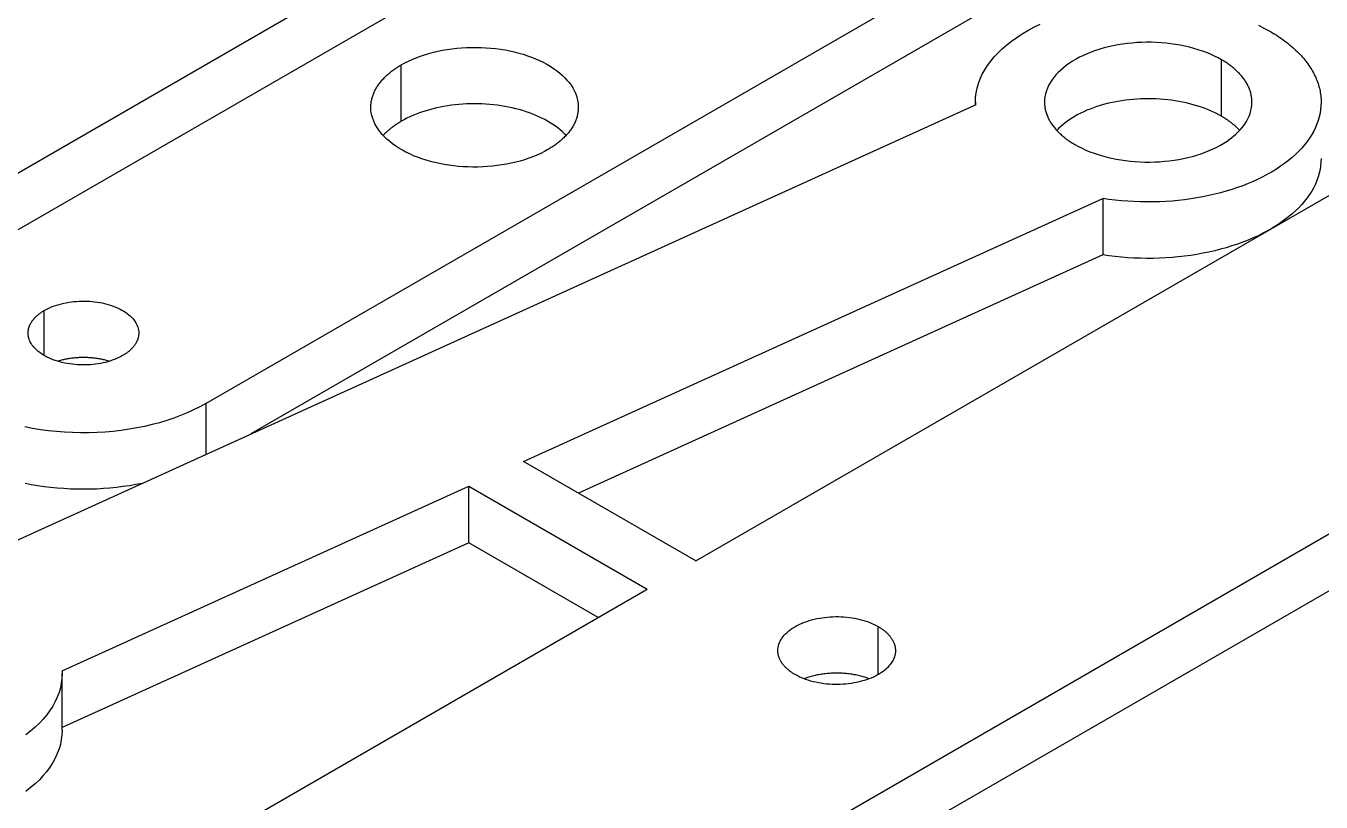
# Model space of a CAD drawing. Header units: millimetres. Extents: x 50 to 268, y 35 to 119.
# Drawn here: x 256.76 to 262.66, y 112.09 to 115.63 of the extents above; entities that cross this region are included whole.
import ezdxf

# ---------------------------------------------------------------- set-up
doc = ezdxf.new("R2010")
doc.units = ezdxf.units.MM
doc.header["$LTSCALE"] = 0.05
doc.layers.add('iso_model', color=7, linetype='Continuous', lineweight=25)

msp = doc.modelspace()

# ---------------------------------------------------------------- linework, layer by layer
at = {"layer": 'iso_model', "lineweight": 25}
for p, q in [((256.4681, 114.5488), (260.477, 116.8633)), ((259.6801, 116.6604), (255.6712, 114.3459)), ((257.5817, 113.9059), (262.254, 116.6034)), ((262.254, 116.3462), (257.788, 113.7678)), ((262.2094, 115.2147), (262.2094, 115.4719)), ((258.4725, 115.1917), (258.4725, 115.4489)), ((259.8151, 113.1895), (263.5457, 115.3433)), ((256.4296, 113.1511), (261.0882, 115.2662)), ((261.0879, 115.279), (261.0879, 115.266)), ((259.0302, 113.6427), (261.6681, 114.8404)), ((261.6681, 114.8404), (261.6681, 114.5832)), ((260.0935, 111.55), (265.5501, 114.7004)), ((261.6681, 114.5832), (259.2795, 113.4987)), ((264.882, 114.5718), (259.4254, 111.4215)), ((256.8467, 114.1244), (256.8467, 114.3302)), ((257.5817, 113.9059), (257.5817, 113.6741)), ((259.8151, 113.1895), (259.0302, 113.6427)), ((256.9274, 112.688), (258.7808, 113.5295)), ((258.7808, 113.5295), (259.5924, 113.0609)), ((258.7808, 113.2723), (258.7808, 113.5295)), ((258.7808, 113.2723), (256.9277, 112.4309)), ((259.3697, 112.9323), (258.7808, 113.2723)), ((256.9755, 111.55), (259.5924, 113.0609)), ((260.6452, 112.6717), (260.6452, 112.8903)), ((256.9277, 112.418), (256.9277, 112.6752))]:
    msp.add_line(p, q, dxfattribs=at)
for points in [[(261.0879, 115.279, 0), (261.0887, 115.3004, 0), (261.0913, 115.3218, 0), (261.0957, 115.3431, 0), (261.1018, 115.3642, 0), (261.1096, 115.3851, 0), (261.1191, 115.4058, 0), (261.1303, 115.4263, 0), (261.1432, 115.4464, 0), (261.1576, 115.4661, 0), (261.1737, 115.4854, 0), (261.1913, 115.5042, 0), (261.2104, 115.5226, 0), (261.231, 115.5404, 0), (261.2531, 115.5576, 0), (261.2765, 115.5742, 0), (261.3013, 115.5902, 0), (261.3273, 115.6055, 0), (261.3545, 115.62, 0), (261.3829, 115.6338, 0)], [(262.3772, 115.6293, 0), (262.4052, 115.6152, 0), (262.4321, 115.6005, 0)], [(262.4321, 115.6005, 0), (262.4407, 115.5954, 0), (262.4493, 115.5902, 0), (262.4577, 115.585, 0), (262.4659, 115.5796, 0), (262.474, 115.5742, 0), (262.482, 115.5688, 0), (262.4898, 115.5632, 0), (262.4975, 115.5576, 0), (262.505, 115.552, 0), (262.5123, 115.5462, 0), (262.5195, 115.5404, 0), (262.5265, 115.5345, 0), (262.5334, 115.5286, 0), (262.5401, 115.5226, 0), (262.5467, 115.5165, 0), (262.553, 115.5104, 0), (262.5593, 115.5042, 0), (262.5653, 115.498, 0), (262.5712, 115.4917, 0), (262.5769, 115.4854, 0), (262.5824, 115.479, 0), (262.5878, 115.4726, 0), (262.5929, 115.4661, 0), (262.5979, 115.4595, 0), (262.6028, 115.453, 0), (262.6074, 115.4464, 0), (262.6119, 115.4397, 0), (262.6162, 115.433, 0), (262.6202, 115.4263, 0), (262.6242, 115.4195, 0), (262.6279, 115.4127, 0), (262.6314, 115.4058, 0), (262.6348, 115.399, 0), (262.638, 115.3921, 0), (262.6409, 115.3851, 0), (262.6437, 115.3782, 0), (262.6463, 115.3712, 0), (262.6488, 115.3642, 0), (262.651, 115.3572, 0), (262.653, 115.3501, 0), (262.6548, 115.3431, 0), (262.6565, 115.336, 0), (262.6579, 115.3289, 0), (262.6592, 115.3218, 0), (262.6603, 115.3147, 0), (262.6611, 115.3075, 0), (262.6618, 115.3004, 0), (262.6623, 115.2933, 0), (262.6626, 115.2861, 0), (262.6627, 115.279, 0)], [(258.4725, 115.4489, 0), (258.4886, 115.4577, 0), (258.5055, 115.4662, 0), (258.5229, 115.4741, 0), (258.541, 115.4816, 0), (258.5598, 115.4886, 0), (258.579, 115.495, 0), (258.5988, 115.5009, 0), (258.619, 115.5063, 0), (258.6396, 115.5112, 0), (258.6606, 115.5154, 0), (258.6819, 115.5191, 0), (258.7035, 115.5222, 0), (258.7254, 115.5247, 0), (258.7474, 115.5266, 0), (258.7695, 115.5279, 0), (258.7918, 115.5286, 0), (258.814, 115.5287, 0), (258.8363, 115.5282, 0), (258.8585, 115.5271, 0), (258.8805, 115.5254, 0), (258.9024, 115.5231, 0), (258.9241, 115.5202, 0), (258.9455, 115.5167, 0), (258.9666, 115.5126, 0), (258.9874, 115.508, 0), (259.0078, 115.5028, 0), (259.0277, 115.4971, 0), (259.0471, 115.4908, 0), (259.066, 115.484, 0), (259.0843, 115.4767, 0), (259.102, 115.4689, 0), (259.119, 115.4606, 0), (259.1354, 115.4519, 0), (259.151, 115.4427, 0), (259.1659, 115.4331, 0), (259.1799, 115.4232, 0), (259.1931, 115.4128, 0), (259.2055, 115.4021, 0), (259.217, 115.3911, 0), (259.2276, 115.3798, 0), (259.2372, 115.3682, 0), (259.2459, 115.3564, 0), (259.2536, 115.3443, 0), (259.2603, 115.3321, 0), (259.266, 115.3197, 0), (259.2707, 115.3071, 0), (259.2743, 115.2944, 0), (259.277, 115.2817, 0), (259.2785, 115.2688, 0), (259.2791, 115.256, 0)], [(262.2094, 115.4719, 0), (262.1932, 115.4807, 0), (262.1764, 115.4892, 0), (262.1589, 115.4971, 0), (262.1408, 115.5046, 0), (262.1221, 115.5116, 0), (262.1029, 115.518, 0), (262.0831, 115.524, 0), (262.0629, 115.5293, 0), (262.0423, 115.5342, 0), (262.0213, 115.5384, 0), (261.9999, 115.5421, 0), (261.9783, 115.5452, 0), (261.9565, 115.5477, 0), (261.9345, 115.5496, 0), (261.9123, 115.5509, 0), (261.8901, 115.5516, 0), (261.8679, 115.5517, 0), (261.8456, 115.5512, 0), (261.8234, 115.5501, 0), (261.8014, 115.5484, 0), (261.7795, 115.5461, 0), (261.7578, 115.5432, 0), (261.7364, 115.5397, 0), (261.7152, 115.5356, 0), (261.6945, 115.531, 0), (261.6741, 115.5258, 0), (261.6542, 115.5201, 0), (261.6348, 115.5138, 0), (261.6159, 115.507, 0), (261.5976, 115.4997, 0), (261.5799, 115.4919, 0), (261.5628, 115.4836, 0), (261.5465, 115.4749, 0), (261.5309, 115.4657, 0), (261.516, 115.4561, 0), (261.502, 115.4462, 0), (261.4887, 115.4358, 0), (261.4764, 115.4252, 0), (261.4649, 115.4141, 0), (261.4543, 115.4028, 0), (261.4447, 115.3912, 0), (261.436, 115.3794, 0), (261.4283, 115.3674, 0), (261.4216, 115.3551, 0), (261.4159, 115.3427, 0), (261.4112, 115.3301, 0), (261.4075, 115.3174, 0), (261.4049, 115.3047, 0), (261.4033, 115.2918, 0), (261.4028, 115.279, 0)], [(262.3477, 115.279, 0), (262.3477, 115.2833, 0), (262.3475, 115.2876, 0), (262.3472, 115.2918, 0), (262.3468, 115.2961, 0), (262.3463, 115.3004, 0), (262.3456, 115.3047, 0), (262.3449, 115.3089, 0), (262.344, 115.3132, 0), (262.343, 115.3174, 0), (262.3419, 115.3217, 0), (262.3407, 115.3259, 0), (262.3394, 115.3301, 0), (262.3379, 115.3343, 0), (262.3364, 115.3385, 0), (262.3347, 115.3427, 0), (262.3329, 115.3468, 0), (262.331, 115.351, 0), (262.329, 115.3551, 0), (262.3268, 115.3592, 0), (262.3246, 115.3633, 0), (262.3223, 115.3674, 0), (262.3198, 115.3714, 0), (262.3172, 115.3754, 0), (262.3146, 115.3794, 0), (262.3118, 115.3834, 0), (262.3089, 115.3873, 0), (262.3059, 115.3912, 0), (262.3028, 115.3951, 0), (262.2996, 115.399, 0), (262.2962, 115.4028, 0), (262.2928, 115.4066, 0), (262.2893, 115.4104, 0), (262.2857, 115.4141, 0), (262.2819, 115.4178, 0), (262.2781, 115.4215, 0), (262.2742, 115.4252, 0), (262.2702, 115.4288, 0), (262.266, 115.4323, 0), (262.2618, 115.4358, 0), (262.2575, 115.4393, 0), (262.2531, 115.4428, 0), (262.2486, 115.4462, 0), (262.244, 115.4495, 0), (262.2393, 115.4529, 0), (262.2345, 115.4561, 0), (262.2297, 115.4594, 0), (262.2247, 115.4626, 0), (262.2197, 115.4657, 0), (262.2146, 115.4688, 0), (262.2094, 115.4719, 0)], [(258.3342, 115.256, 0), (258.3342, 115.2603, 0), (258.3344, 115.2646, 0), (258.3347, 115.2688, 0), (258.3351, 115.2731, 0), (258.3356, 115.2774, 0), (258.3363, 115.2817, 0), (258.337, 115.2859, 0), (258.3379, 115.2902, 0), (258.3389, 115.2944, 0), (258.34, 115.2987, 0), (258.3412, 115.3029, 0), (258.3425, 115.3071, 0), (258.344, 115.3113, 0), (258.3455, 115.3155, 0), (258.3472, 115.3197, 0), (258.349, 115.3238, 0), (258.3509, 115.328, 0), (258.3529, 115.3321, 0), (258.355, 115.3362, 0), (258.3573, 115.3403, 0), (258.3596, 115.3443, 0), (258.3621, 115.3484, 0), (258.3647, 115.3524, 0), (258.3673, 115.3564, 0), (258.3701, 115.3604, 0), (258.373, 115.3643, 0), (258.376, 115.3682, 0), (258.3791, 115.3721, 0), (258.3823, 115.376, 0), (258.3856, 115.3798, 0), (258.3891, 115.3836, 0), (258.3926, 115.3874, 0), (258.3962, 115.3911, 0), (258.3999, 115.3948, 0), (258.4038, 115.3985, 0), (258.4077, 115.4021, 0), (258.4117, 115.4057, 0), (258.4159, 115.4093, 0), (258.4201, 115.4128, 0), (258.4244, 115.4163, 0), (258.4288, 115.4198, 0), (258.4333, 115.4232, 0), (258.4379, 115.4265, 0), (258.4426, 115.4299, 0), (258.4474, 115.4331, 0), (258.4522, 115.4364, 0), (258.4572, 115.4396, 0), (258.4622, 115.4427, 0), (258.4673, 115.4458, 0), (258.4725, 115.4489, 0)], [(262.2094, 115.2147, 0), (262.1967, 115.2218, 0), (262.1835, 115.2285, 0), (262.17, 115.235, 0), (262.156, 115.2412, 0), (262.1416, 115.2471, 0), (262.1269, 115.2527, 0), (262.1118, 115.258, 0), (262.0964, 115.2629, 0), (262.0806, 115.2675, 0), (262.0646, 115.2717, 0), (262.0483, 115.2756, 0), (262.0318, 115.2792, 0), (262.0151, 115.2824, 0), (261.9982, 115.2852, 0), (261.9811, 115.2877, 0), (261.9638, 115.2898, 0), (261.9464, 115.2915, 0), (261.929, 115.2928, 0), (261.9114, 115.2938, 0), (261.8938, 115.2944, 0), (261.8762, 115.2946, 0), (261.8586, 115.2944, 0), (261.841, 115.2939, 0), (261.8234, 115.2929, 0), (261.806, 115.2916, 0), (261.7886, 115.29, 0), (261.7713, 115.2879, 0), (261.7542, 115.2855, 0), (261.7372, 115.2827, 0), (261.7205, 115.2795, 0), (261.704, 115.276, 0), (261.6876, 115.2722, 0), (261.6716, 115.2679, 0), (261.6558, 115.2634, 0), (261.6404, 115.2585, 0), (261.6253, 115.2533, 0), (261.6105, 115.2477, 0), (261.5961, 115.2419, 0), (261.5821, 115.2357, 0), (261.5684, 115.2292, 0), (261.5553, 115.2225, 0), (261.5425, 115.2155, 0), (261.5302, 115.2082, 0), (261.5184, 115.2006, 0), (261.5071, 115.1928, 0), (261.4964, 115.1847, 0), (261.4861, 115.1765, 0), (261.4764, 115.168, 0), (261.4672, 115.1593, 0), (261.4586, 115.1504, 0)], [(259.1407, 115.0631, 0), (259.1246, 115.0542, 0), (259.1078, 115.0458, 0), (259.0903, 115.0379, 0), (259.0722, 115.0304, 0), (259.0535, 115.0234, 0), (259.0342, 115.017, 0), (259.0145, 115.011, 0), (258.9942, 115.0057, 0), (258.9736, 115.0008, 0), (258.9526, 114.9966, 0), (258.9313, 114.9929, 0), (258.9097, 114.9898, 0), (258.8878, 114.9873, 0), (258.8658, 114.9854, 0), (258.8437, 114.9841, 0), (258.8214, 114.9834, 0), (258.7992, 114.9833, 0), (258.7769, 114.9838, 0), (258.7548, 114.9849, 0), (258.7327, 114.9866, 0), (258.7108, 114.9889, 0), (258.6891, 114.9918, 0), (258.6677, 114.9953, 0), (258.6466, 114.9993, 0), (258.6258, 115.004, 0), (258.6054, 115.0092, 0), (258.5855, 115.0149, 0), (258.5661, 115.0212, 0), (258.5472, 115.028, 0), (258.5289, 115.0353, 0), (258.5112, 115.0431, 0), (258.4942, 115.0514, 0), (258.4778, 115.0601, 0), (258.4622, 115.0693, 0), (258.4474, 115.0788, 0), (258.4333, 115.0888, 0), (258.4201, 115.0991, 0), (258.4077, 115.1098, 0), (258.3962, 115.1208, 0), (258.3856, 115.1322, 0), (258.376, 115.1437, 0), (258.3673, 115.1556, 0), (258.3596, 115.1676, 0), (258.3529, 115.1799, 0), (258.3472, 115.1923, 0), (258.3425, 115.2049, 0), (258.3389, 115.2176, 0), (258.3363, 115.2303, 0), (258.3347, 115.2431, 0), (258.3342, 115.256, 0)], [(259.2233, 115.1274, 0), (259.2147, 115.1363, 0), (259.2055, 115.145, 0), (259.1958, 115.1535, 0), (259.1855, 115.1617, 0), (259.1747, 115.1698, 0), (259.1634, 115.1776, 0), (259.1516, 115.1852, 0), (259.1394, 115.1925, 0), (259.1266, 115.1995, 0), (259.1134, 115.2062, 0), (259.0998, 115.2127, 0), (259.0858, 115.2189, 0), (259.0714, 115.2247, 0), (259.0566, 115.2303, 0), (259.0415, 115.2355, 0), (259.026, 115.2404, 0), (259.0103, 115.2449, 0), (258.9942, 115.2492, 0), (258.9779, 115.253, 0), (258.9614, 115.2565, 0), (258.9446, 115.2597, 0), (258.9277, 115.2625, 0), (258.9106, 115.2649, 0), (258.8933, 115.267, 0), (258.8759, 115.2686, 0), (258.8584, 115.2699, 0), (258.8409, 115.2709, 0), (258.8233, 115.2714, 0), (258.8057, 115.2716, 0), (258.7881, 115.2714, 0), (258.7705, 115.2708, 0), (258.7529, 115.2698, 0), (258.7354, 115.2685, 0), (258.7181, 115.2668, 0), (258.7008, 115.2647, 0), (258.6837, 115.2622, 0), (258.6668, 115.2594, 0), (258.6501, 115.2562, 0), (258.6335, 115.2526, 0), (258.6173, 115.2487, 0), (258.6013, 115.2445, 0), (258.5855, 115.2399, 0), (258.5701, 115.235, 0), (258.555, 115.2297, 0), (258.5403, 115.2241, 0), (258.5259, 115.2182, 0), (258.5119, 115.212, 0), (258.4984, 115.2055, 0), (258.4852, 115.1988, 0), (258.4725, 115.1917, 0)], [(259.2791, 115.256, 0), (259.279, 115.2517, 0), (259.2788, 115.2474, 0), (259.2785, 115.2431, 0), (259.2781, 115.2389, 0), (259.2776, 115.2346, 0), (259.277, 115.2303, 0), (259.2762, 115.2261, 0), (259.2753, 115.2218, 0), (259.2743, 115.2176, 0), (259.2732, 115.2133, 0), (259.272, 115.2091, 0), (259.2707, 115.2049, 0), (259.2692, 115.2007, 0), (259.2677, 115.1965, 0), (259.266, 115.1923, 0), (259.2642, 115.1882, 0), (259.2623, 115.184, 0), (259.2603, 115.1799, 0), (259.2582, 115.1758, 0), (259.2559, 115.1717, 0), (259.2536, 115.1676, 0), (259.2511, 115.1636, 0), (259.2486, 115.1596, 0), (259.2459, 115.1556, 0), (259.2431, 115.1516, 0), (259.2402, 115.1477, 0), (259.2372, 115.1437, 0), (259.2341, 115.1399, 0), (259.2309, 115.136, 0), (259.2276, 115.1322, 0), (259.2241, 115.1284, 0), (259.2206, 115.1246, 0), (259.217, 115.1208, 0), (259.2133, 115.1171, 0), (259.2094, 115.1135, 0), (259.2055, 115.1098, 0), (259.2015, 115.1062, 0), (259.1974, 115.1027, 0), (259.1931, 115.0991, 0), (259.1888, 115.0957, 0), (259.1844, 115.0922, 0), (259.1799, 115.0888, 0), (259.1753, 115.0854, 0), (259.1706, 115.0821, 0), (259.1659, 115.0788, 0), (259.161, 115.0756, 0), (259.1561, 115.0724, 0), (259.151, 115.0693, 0), (259.1459, 115.0662, 0), (259.1407, 115.0631, 0)], [(261.0882, 115.2662, 0), (261.0882, 115.2664, 0), (261.0881, 115.2667, 0), (261.0881, 115.267, 0), (261.0881, 115.2672, 0), (261.0881, 115.2675, 0), (261.0881, 115.2677, 0), (261.0881, 115.268, 0), (261.0881, 115.2682, 0), (261.0881, 115.2685, 0), (261.0881, 115.2687, 0), (261.088, 115.269, 0), (261.088, 115.2693, 0), (261.088, 115.2695, 0), (261.088, 115.2698, 0), (261.088, 115.27, 0), (261.088, 115.2703, 0), (261.088, 115.2705, 0), (261.088, 115.2708, 0), (261.088, 115.2711, 0), (261.088, 115.2713, 0), (261.088, 115.2716, 0), (261.088, 115.2718, 0), (261.0879, 115.2721, 0), (261.0879, 115.2723, 0), (261.0879, 115.2726, 0), (261.0879, 115.2728, 0), (261.0879, 115.2731, 0), (261.0879, 115.2734, 0), (261.0879, 115.2736, 0), (261.0879, 115.2739, 0), (261.0879, 115.2741, 0), (261.0879, 115.2744, 0), (261.0879, 115.2746, 0), (261.0879, 115.2749, 0), (261.0879, 115.2752, 0), (261.0879, 115.2754, 0), (261.0879, 115.2757, 0), (261.0879, 115.2759, 0), (261.0879, 115.2762, 0), (261.0879, 115.2764, 0), (261.0879, 115.2767, 0), (261.0879, 115.2769, 0), (261.0879, 115.2772, 0), (261.0879, 115.2775, 0), (261.0879, 115.2777, 0), (261.0879, 115.278, 0), (261.0879, 115.2782, 0), (261.0879, 115.2785, 0), (261.0879, 115.2787, 0), (261.0879, 115.279, 0)], [(261.4028, 115.279, 0), (261.4029, 115.2747, 0), (261.4031, 115.2704, 0), (261.4033, 115.2661, 0), (261.4038, 115.2619, 0), (261.4043, 115.2576, 0), (261.4049, 115.2533, 0), (261.4057, 115.2491, 0), (261.4065, 115.2448, 0), (261.4075, 115.2406, 0), (261.4086, 115.2363, 0), (261.4099, 115.2321, 0), (261.4112, 115.2279, 0), (261.4126, 115.2237, 0), (261.4142, 115.2195, 0), (261.4159, 115.2153, 0), (261.4177, 115.2112, 0), (261.4196, 115.207, 0), (261.4216, 115.2029, 0), (261.4237, 115.1988, 0), (261.4259, 115.1947, 0), (261.4283, 115.1906, 0), (261.4308, 115.1866, 0), (261.4333, 115.1826, 0), (261.436, 115.1786, 0), (261.4388, 115.1746, 0), (261.4417, 115.1707, 0), (261.4447, 115.1667, 0), (261.4478, 115.1629, 0), (261.451, 115.159, 0), (261.4543, 115.1552, 0), (261.4577, 115.1514, 0), (261.4613, 115.1476, 0), (261.4649, 115.1439, 0), (261.4686, 115.1401, 0), (261.4724, 115.1365, 0), (261.4764, 115.1328, 0), (261.4804, 115.1292, 0), (261.4845, 115.1257, 0), (261.4887, 115.1222, 0), (261.4931, 115.1187, 0), (261.4975, 115.1152, 0), (261.502, 115.1118, 0), (261.5066, 115.1084, 0), (261.5112, 115.1051, 0), (261.516, 115.1018, 0), (261.5209, 115.0986, 0), (261.5258, 115.0954, 0), (261.5309, 115.0923, 0), (261.536, 115.0892, 0), (261.5412, 115.0861, 0)], [(261.5412, 115.0861, 0), (261.5573, 115.0772, 0), (261.5741, 115.0688, 0), (261.5916, 115.0609, 0), (261.6097, 115.0534, 0), (261.6284, 115.0464, 0), (261.6477, 115.04, 0), (261.6674, 115.034, 0), (261.6876, 115.0287, 0), (261.7083, 115.0238, 0), (261.7293, 115.0196, 0), (261.7506, 115.0159, 0), (261.7722, 115.0128, 0), (261.794, 115.0103, 0), (261.8161, 115.0084, 0), (261.8382, 115.0071, 0), (261.8604, 115.0064, 0), (261.8827, 115.0063, 0), (261.9049, 115.0068, 0), (261.9271, 115.0079, 0), (261.9492, 115.0096, 0), (261.9711, 115.0119, 0), (261.9928, 115.0148, 0), (262.0142, 115.0183, 0), (262.0353, 115.0224, 0), (262.0561, 115.027, 0), (262.0764, 115.0322, 0), (262.0964, 115.0379, 0), (262.1158, 115.0442, 0), (262.1347, 115.051, 0), (262.153, 115.0583, 0), (262.1707, 115.0661, 0), (262.1877, 115.0744, 0), (262.2041, 115.0831, 0), (262.2197, 115.0923, 0), (262.2345, 115.1018, 0), (262.2486, 115.1118, 0), (262.2618, 115.1222, 0), (262.2742, 115.1328, 0), (262.2857, 115.1439, 0), (262.2962, 115.1552, 0), (262.3059, 115.1667, 0), (262.3146, 115.1786, 0), (262.3223, 115.1906, 0), (262.329, 115.2029, 0), (262.3347, 115.2153, 0), (262.3394, 115.2279, 0), (262.343, 115.2406, 0), (262.3456, 115.2533, 0), (262.3472, 115.2661, 0), (262.3477, 115.279, 0)], [(262.6627, 115.279, 0), (262.6622, 115.2623, 0), (262.6606, 115.2456, 0), (262.6579, 115.229, 0), (262.6542, 115.2124, 0), (262.6495, 115.196, 0), (262.6436, 115.1796, 0), (262.6368, 115.1634, 0), (262.6289, 115.1473, 0), (262.62, 115.1314, 0), (262.6102, 115.1157, 0), (262.5993, 115.1002, 0), (262.5874, 115.085, 0), (262.5746, 115.07, 0), (262.5608, 115.0553, 0), (262.5461, 115.041, 0), (262.5305, 115.0269, 0), (262.514, 115.0132, 0), (262.4967, 114.9998, 0), (262.4785, 114.9868, 0), (262.4595, 114.9742, 0), (262.4397, 114.962, 0), (262.4192, 114.9503, 0), (262.3979, 114.939, 0), (262.3759, 114.9281, 0), (262.3533, 114.9177, 0), (262.33, 114.9078, 0), (262.306, 114.8984, 0), (262.2815, 114.8896, 0), (262.2565, 114.8812, 0), (262.2309, 114.8734, 0), (262.2049, 114.8661, 0), (262.1784, 114.8594, 0), (262.1515, 114.8533, 0), (262.1242, 114.8477, 0), (262.0966, 114.8427, 0), (262.0687, 114.8383, 0), (262.0405, 114.8345, 0), (262.0121, 114.8313, 0), (261.9836, 114.8287, 0), (261.9548, 114.8267, 0), (261.926, 114.8253, 0), (261.8971, 114.8246, 0), (261.8682, 114.8244, 0), (261.8393, 114.8249, 0), (261.8104, 114.8259, 0), (261.7816, 114.8276, 0), (261.753, 114.8299, 0), (261.7245, 114.8328, 0), (261.6962, 114.8363, 0), (261.6681, 114.8404, 0)], [(258.4725, 115.1917, 0), (258.4706, 115.1906, 0), (258.4686, 115.1894, 0), (258.4667, 115.1883, 0), (258.4648, 115.1871, 0), (258.4628, 115.1859, 0), (258.4609, 115.1848, 0), (258.459, 115.1836, 0), (258.4572, 115.1824, 0), (258.4553, 115.1812, 0), (258.4534, 115.18, 0), (258.4516, 115.1788, 0), (258.4498, 115.1776, 0), (258.448, 115.1764, 0), (258.4462, 115.1752, 0), (258.4444, 115.1739, 0), (258.4426, 115.1727, 0), (258.4408, 115.1714, 0), (258.4391, 115.1702, 0), (258.4373, 115.1689, 0), (258.4356, 115.1677, 0), (258.4339, 115.1664, 0), (258.4322, 115.1652, 0), (258.4305, 115.1639, 0), (258.4288, 115.1626, 0), (258.4271, 115.1613, 0), (258.4255, 115.16, 0), (258.4238, 115.1587, 0), (258.4222, 115.1574, 0), (258.4206, 115.1561, 0), (258.419, 115.1548, 0), (258.4174, 115.1535, 0), (258.4159, 115.1521, 0), (258.4143, 115.1508, 0), (258.4128, 115.1495, 0), (258.4112, 115.1481, 0), (258.4097, 115.1468, 0), (258.4082, 115.1454, 0), (258.4067, 115.1441, 0), (258.4052, 115.1427, 0), (258.4038, 115.1413, 0), (258.4023, 115.14, 0), (258.4009, 115.1386, 0), (258.3995, 115.1372, 0), (258.3981, 115.1358, 0), (258.3967, 115.1344, 0), (258.3953, 115.133, 0), (258.3939, 115.1316, 0), (258.3926, 115.1302, 0), (258.3913, 115.1288, 0), (258.3899, 115.1274, 0)], [(262.2919, 115.1504, 0), (262.2906, 115.1518, 0), (262.2893, 115.1532, 0), (262.2879, 115.1546, 0), (262.2866, 115.156, 0), (262.2852, 115.1574, 0), (262.2838, 115.1588, 0), (262.2824, 115.1602, 0), (262.281, 115.1616, 0), (262.2796, 115.163, 0), (262.2781, 115.1643, 0), (262.2766, 115.1657, 0), (262.2752, 115.1671, 0), (262.2737, 115.1684, 0), (262.2722, 115.1698, 0), (262.2707, 115.1711, 0), (262.2691, 115.1725, 0), (262.2676, 115.1738, 0), (262.266, 115.1751, 0), (262.2645, 115.1765, 0), (262.2629, 115.1778, 0), (262.2613, 115.1791, 0), (262.2597, 115.1804, 0), (262.258, 115.1817, 0), (262.2564, 115.183, 0), (262.2548, 115.1843, 0), (262.2531, 115.1856, 0), (262.2514, 115.1869, 0), (262.2497, 115.1882, 0), (262.248, 115.1894, 0), (262.2463, 115.1907, 0), (262.2446, 115.192, 0), (262.2428, 115.1932, 0), (262.2411, 115.1945, 0), (262.2393, 115.1957, 0), (262.2375, 115.1969, 0), (262.2357, 115.1982, 0), (262.2339, 115.1994, 0), (262.2321, 115.2006, 0), (262.2303, 115.2018, 0), (262.2284, 115.203, 0), (262.2266, 115.2042, 0), (262.2247, 115.2054, 0), (262.2228, 115.2066, 0), (262.2209, 115.2078, 0), (262.219, 115.2089, 0), (262.2171, 115.2101, 0), (262.2152, 115.2113, 0), (262.2133, 115.2124, 0), (262.2113, 115.2136, 0), (262.2094, 115.2147, 0)], [(262.6627, 115.0218, 0), (262.6622, 115.0051, 0), (262.6606, 114.9884, 0), (262.6579, 114.9718, 0), (262.6542, 114.9553, 0), (262.6495, 114.9388, 0), (262.6436, 114.9224, 0), (262.6368, 114.9062, 0), (262.6289, 114.8901, 0), (262.62, 114.8742, 0), (262.6102, 114.8585, 0), (262.5993, 114.8431, 0), (262.5874, 114.8278, 0), (262.5746, 114.8129, 0), (262.5608, 114.7982, 0), (262.5461, 114.7838, 0), (262.5305, 114.7697, 0), (262.514, 114.756, 0), (262.4967, 114.7426, 0), (262.4785, 114.7296, 0), (262.4595, 114.717, 0), (262.4397, 114.7048, 0), (262.4192, 114.6931, 0), (262.3979, 114.6818, 0), (262.3759, 114.6709, 0), (262.3533, 114.6605, 0), (262.33, 114.6507, 0), (262.306, 114.6413, 0), (262.2815, 114.6324, 0), (262.2565, 114.624, 0), (262.2309, 114.6162, 0), (262.2049, 114.6089, 0), (262.1784, 114.6022, 0), (262.1515, 114.5961, 0), (262.1242, 114.5905, 0), (262.0966, 114.5855, 0), (262.0687, 114.5811, 0), (262.0405, 114.5773, 0), (262.0121, 114.5741, 0), (261.9836, 114.5715, 0), (261.9548, 114.5695, 0), (261.926, 114.5682, 0), (261.8971, 114.5674, 0), (261.8682, 114.5672, 0), (261.8393, 114.5677, 0), (261.8104, 114.5688, 0), (261.7816, 114.5704, 0), (261.753, 114.5727, 0), (261.7245, 114.5756, 0), (261.6962, 114.5791, 0), (261.6681, 114.5832, 0)], [(256.8467, 114.3302, 0), (256.8553, 114.3349, 0), (256.8643, 114.3394, 0), (256.8736, 114.3437, 0), (256.8832, 114.3476, 0), (256.8932, 114.3514, 0), (256.9035, 114.3548, 0), (256.914, 114.358, 0), (256.9248, 114.3608, 0), (256.9358, 114.3634, 0), (256.947, 114.3657, 0), (256.9584, 114.3676, 0), (256.9699, 114.3693, 0), (256.9815, 114.3706, 0), (256.9933, 114.3716, 0), (257.0051, 114.3723, 0), (257.017, 114.3727, 0), (257.0288, 114.3728, 0), (257.0407, 114.3725, 0), (257.0525, 114.3719, 0), (257.0643, 114.371, 0), (257.076, 114.3698, 0), (257.0875, 114.3682, 0), (257.099, 114.3664, 0), (257.1102, 114.3642, 0), (257.1213, 114.3617, 0), (257.1322, 114.3589, 0), (257.1428, 114.3559, 0), (257.1531, 114.3525, 0), (257.1632, 114.3489, 0), (257.173, 114.345, 0), (257.1824, 114.3409, 0), (257.1915, 114.3364, 0), (257.2002, 114.3318, 0), (257.2086, 114.3269, 0), (257.2165, 114.3218, 0), (257.224, 114.3165, 0), (257.231, 114.311, 0), (257.2376, 114.3053, 0), (257.2437, 114.2994, 0), (257.2494, 114.2934, 0), (257.2545, 114.2872, 0), (257.2592, 114.2809, 0), (257.2633, 114.2744, 0), (257.2668, 114.2679, 0), (257.2699, 114.2613, 0), (257.2724, 114.2546, 0), (257.2743, 114.2478, 0), (257.2757, 114.241, 0), (257.2766, 114.2342, 0), (257.2768, 114.2273, 0)], [(256.7729, 114.2273, 0), (256.7729, 114.2296, 0), (256.773, 114.2319, 0), (256.7732, 114.2342, 0), (256.7734, 114.2365, 0), (256.7737, 114.2387, 0), (256.774, 114.241, 0), (256.7744, 114.2433, 0), (256.7749, 114.2455, 0), (256.7754, 114.2478, 0), (256.776, 114.2501, 0), (256.7766, 114.2523, 0), (256.7774, 114.2546, 0), (256.7781, 114.2568, 0), (256.779, 114.2591, 0), (256.7799, 114.2613, 0), (256.7808, 114.2635, 0), (256.7818, 114.2657, 0), (256.7829, 114.2679, 0), (256.784, 114.2701, 0), (256.7852, 114.2723, 0), (256.7865, 114.2744, 0), (256.7878, 114.2766, 0), (256.7892, 114.2787, 0), (256.7906, 114.2809, 0), (256.7921, 114.283, 0), (256.7936, 114.2851, 0), (256.7952, 114.2872, 0), (256.7969, 114.2893, 0), (256.7986, 114.2913, 0), (256.8004, 114.2934, 0), (256.8022, 114.2954, 0), (256.8041, 114.2974, 0), (256.806, 114.2994, 0), (256.808, 114.3014, 0), (256.81, 114.3033, 0), (256.8121, 114.3053, 0), (256.8143, 114.3072, 0), (256.8165, 114.3091, 0), (256.8187, 114.311, 0), (256.821, 114.3128, 0), (256.8234, 114.3147, 0), (256.8258, 114.3165, 0), (256.8282, 114.3183, 0), (256.8307, 114.32, 0), (256.8333, 114.3218, 0), (256.8359, 114.3235, 0), (256.8385, 114.3252, 0), (256.8412, 114.3269, 0), (256.8439, 114.3286, 0), (256.8467, 114.3302, 0)], [(257.203, 114.1244, 0), (257.1945, 114.1197, 0), (257.1855, 114.1152, 0), (257.1762, 114.111, 0), (257.1665, 114.107, 0), (257.1565, 114.1033, 0), (257.1463, 114.0998, 0), (257.1357, 114.0967, 0), (257.1249, 114.0938, 0), (257.1139, 114.0912, 0), (257.1027, 114.089, 0), (257.0914, 114.087, 0), (257.0798, 114.0853, 0), (257.0682, 114.084, 0), (257.0565, 114.083, 0), (257.0446, 114.0823, 0), (257.0328, 114.0819, 0), (257.0209, 114.0819, 0), (257.009, 114.0821, 0), (256.9972, 114.0827, 0), (256.9855, 114.0836, 0), (256.9738, 114.0849, 0), (256.9622, 114.0864, 0), (256.9508, 114.0883, 0), (256.9395, 114.0904, 0), (256.9284, 114.0929, 0), (256.9176, 114.0957, 0), (256.907, 114.0987, 0), (256.8966, 114.1021, 0), (256.8865, 114.1057, 0), (256.8768, 114.1096, 0), (256.8673, 114.1138, 0), (256.8582, 114.1182, 0), (256.8495, 114.1228, 0), (256.8412, 114.1277, 0), (256.8333, 114.1328, 0), (256.8258, 114.1382, 0), (256.8187, 114.1437, 0), (256.8121, 114.1494, 0), (256.806, 114.1552, 0), (256.8004, 114.1613, 0), (256.7952, 114.1674, 0), (256.7906, 114.1738, 0), (256.7865, 114.1802, 0), (256.7829, 114.1867, 0), (256.7799, 114.1934, 0), (256.7774, 114.2001, 0), (256.7754, 114.2068, 0), (256.774, 114.2136, 0), (256.7732, 114.2205, 0), (256.7729, 114.2273, 0)], [(257.2768, 114.2273, 0), (257.2768, 114.225, 0), (257.2767, 114.2227, 0), (257.2766, 114.2205, 0), (257.2763, 114.2182, 0), (257.2761, 114.2159, 0), (257.2757, 114.2136, 0), (257.2753, 114.2114, 0), (257.2749, 114.2091, 0), (257.2743, 114.2068, 0), (257.2737, 114.2046, 0), (257.2731, 114.2023, 0), (257.2724, 114.2001, 0), (257.2716, 114.1978, 0), (257.2708, 114.1956, 0), (257.2699, 114.1934, 0), (257.2689, 114.1911, 0), (257.2679, 114.1889, 0), (257.2668, 114.1867, 0), (257.2657, 114.1845, 0), (257.2645, 114.1824, 0), (257.2633, 114.1802, 0), (257.2619, 114.178, 0), (257.2606, 114.1759, 0), (257.2592, 114.1738, 0), (257.2577, 114.1716, 0), (257.2561, 114.1695, 0), (257.2545, 114.1674, 0), (257.2529, 114.1654, 0), (257.2512, 114.1633, 0), (257.2494, 114.1613, 0), (257.2476, 114.1592, 0), (257.2457, 114.1572, 0), (257.2437, 114.1552, 0), (257.2418, 114.1533, 0), (257.2397, 114.1513, 0), (257.2376, 114.1494, 0), (257.2355, 114.1474, 0), (257.2333, 114.1455, 0), (257.231, 114.1437, 0), (257.2287, 114.1418, 0), (257.2264, 114.14, 0), (257.224, 114.1382, 0), (257.2215, 114.1364, 0), (257.219, 114.1346, 0), (257.2165, 114.1328, 0), (257.2139, 114.1311, 0), (257.2112, 114.1294, 0), (257.2086, 114.1277, 0), (257.2058, 114.1261, 0), (257.203, 114.1244, 0)], [(257.1427, 114.0987, 0), (257.1384, 114.1, 0), (257.134, 114.1013, 0), (257.1295, 114.1025, 0), (257.125, 114.1036, 0), (257.1205, 114.1047, 0), (257.116, 114.1058, 0), (257.1114, 114.1068, 0), (257.1068, 114.1077, 0), (257.1021, 114.1086, 0), (257.0974, 114.1095, 0), (257.0927, 114.1102, 0), (257.088, 114.111, 0), (257.0832, 114.1117, 0), (257.0784, 114.1123, 0), (257.0736, 114.1129, 0), (257.0688, 114.1134, 0), (257.064, 114.1139, 0), (257.0591, 114.1143, 0), (257.0542, 114.1146, 0), (257.0494, 114.1149, 0), (257.0445, 114.1152, 0), (257.0396, 114.1154, 0), (257.0347, 114.1155, 0), (257.0298, 114.1156, 0), (257.0249, 114.1156, 0), (257.02, 114.1156, 0), (257.0151, 114.1155, 0), (257.0102, 114.1154, 0), (257.0053, 114.1152, 0), (257.0004, 114.1149, 0), (256.9955, 114.1146, 0), (256.9906, 114.1143, 0), (256.9858, 114.1139, 0), (256.9809, 114.1134, 0), (256.9761, 114.1129, 0), (256.9713, 114.1123, 0), (256.9665, 114.1117, 0), (256.9618, 114.111, 0), (256.957, 114.1102, 0), (256.9523, 114.1095, 0), (256.9476, 114.1086, 0), (256.943, 114.1077, 0), (256.9384, 114.1068, 0), (256.9338, 114.1058, 0), (256.9292, 114.1047, 0), (256.9247, 114.1036, 0), (256.9202, 114.1025, 0), (256.9158, 114.1013, 0), (256.9114, 114.1, 0), (256.907, 114.0987, 0)], [(257.5817, 113.9059, 0), (257.5548, 113.8911, 0), (257.5268, 113.877, 0), (257.4977, 113.8638, 0), (257.4675, 113.8513, 0), (257.4363, 113.8397, 0), (257.4042, 113.8289, 0), (257.3713, 113.8191, 0), (257.3376, 113.8101, 0), (257.3032, 113.802, 0), (257.2682, 113.795, 0), (257.2327, 113.7888, 0), (257.1966, 113.7836, 0), (257.1603, 113.7795, 0), (257.1236, 113.7763, 0), (257.0867, 113.7741, 0), (257.0496, 113.7729, 0), (257.0125, 113.7728, 0), (256.9754, 113.7736, 0), (256.9385, 113.7754, 0), (256.9017, 113.7783, 0), (256.8652, 113.7821, 0), (256.829, 113.787, 0), (256.7933, 113.7928, 0), (256.7581, 113.7996, 0)], [(257.2919, 113.5425, 0), (257.2633, 113.5369, 0), (257.2343, 113.5319, 0), (257.2051, 113.5276, 0), (257.1756, 113.5239, 0), (257.1458, 113.5209, 0), (257.1159, 113.5186, 0), (257.0859, 113.5169, 0), (257.0558, 113.5159, 0), (257.0256, 113.5155, 0), (256.9954, 113.5158, 0), (256.9653, 113.5168, 0), (256.9352, 113.5185, 0), (256.9053, 113.5208, 0), (256.8756, 113.5238, 0), (256.846, 113.5274, 0), (256.8168, 113.5317, 0), (256.7878, 113.5366, 0), (256.7592, 113.5422, 0)], [(260.1882, 112.781, 0), (260.1884, 112.7883, 0), (260.1893, 112.7955, 0), (260.1908, 112.8028, 0), (260.1929, 112.81, 0), (260.1955, 112.8171, 0), (260.1988, 112.8241, 0), (260.2026, 112.8311, 0), (260.207, 112.8379, 0), (260.2119, 112.8446, 0), (260.2173, 112.8512, 0), (260.2233, 112.8576, 0), (260.2298, 112.8638, 0), (260.2368, 112.8699, 0), (260.2443, 112.8757, 0), (260.2523, 112.8814, 0), (260.2607, 112.8868, 0), (260.2696, 112.892, 0), (260.2788, 112.8969, 0), (260.2885, 112.9016, 0), (260.2985, 112.906, 0), (260.3089, 112.9102, 0), (260.3196, 112.914, 0), (260.3306, 112.9176, 0), (260.3419, 112.9209, 0), (260.3534, 112.9238, 0), (260.3652, 112.9264, 0), (260.3772, 112.9287, 0), (260.3893, 112.9307, 0), (260.4016, 112.9324, 0), (260.414, 112.9337, 0), (260.4265, 112.9346, 0), (260.4391, 112.9353, 0), (260.4517, 112.9355, 0), (260.4643, 112.9355, 0), (260.4769, 112.9351, 0), (260.4894, 112.9343, 0), (260.5019, 112.9333, 0), (260.5143, 112.9318, 0), (260.5265, 112.9301, 0), (260.5386, 112.928, 0), (260.5505, 112.9256, 0), (260.5622, 112.9229, 0), (260.5737, 112.9198, 0), (260.5849, 112.9164, 0), (260.5958, 112.9128, 0), (260.6064, 112.9088, 0), (260.6166, 112.9046, 0), (260.6265, 112.9001, 0), (260.6361, 112.8953, 0), (260.6452, 112.8903, 0)], [(260.6452, 112.8903, 0), (260.6481, 112.8886, 0), (260.651, 112.8868, 0), (260.6539, 112.885, 0), (260.6567, 112.8832, 0), (260.6595, 112.8814, 0), (260.6622, 112.8795, 0), (260.6648, 112.8776, 0), (260.6674, 112.8757, 0), (260.67, 112.8738, 0), (260.6725, 112.8719, 0), (260.6749, 112.8699, 0), (260.6773, 112.8679, 0), (260.6796, 112.8659, 0), (260.6819, 112.8638, 0), (260.6841, 112.8618, 0), (260.6863, 112.8597, 0), (260.6884, 112.8576, 0), (260.6905, 112.8555, 0), (260.6925, 112.8533, 0), (260.6944, 112.8512, 0), (260.6963, 112.849, 0), (260.6981, 112.8468, 0), (260.6999, 112.8446, 0), (260.7016, 112.8424, 0), (260.7032, 112.8401, 0), (260.7048, 112.8379, 0), (260.7063, 112.8356, 0), (260.7078, 112.8334, 0), (260.7092, 112.8311, 0), (260.7105, 112.8288, 0), (260.7118, 112.8264, 0), (260.713, 112.8241, 0), (260.7141, 112.8218, 0), (260.7152, 112.8194, 0), (260.7162, 112.8171, 0), (260.7172, 112.8147, 0), (260.718, 112.8123, 0), (260.7189, 112.81, 0), (260.7196, 112.8076, 0), (260.7203, 112.8052, 0), (260.7209, 112.8028, 0), (260.7215, 112.8004, 0), (260.722, 112.798, 0), (260.7224, 112.7955, 0), (260.7228, 112.7931, 0), (260.7231, 112.7907, 0), (260.7233, 112.7883, 0), (260.7235, 112.7859, 0), (260.7236, 112.7834, 0), (260.7236, 112.781, 0)], [(260.2666, 112.6717, 0), (260.2636, 112.6734, 0), (260.2607, 112.6752, 0), (260.2579, 112.677, 0), (260.2551, 112.6788, 0), (260.2523, 112.6806, 0), (260.2496, 112.6825, 0), (260.2469, 112.6844, 0), (260.2443, 112.6863, 0), (260.2418, 112.6882, 0), (260.2393, 112.6901, 0), (260.2368, 112.6921, 0), (260.2344, 112.6941, 0), (260.2321, 112.6961, 0), (260.2298, 112.6982, 0), (260.2276, 112.7002, 0), (260.2254, 112.7023, 0), (260.2233, 112.7044, 0), (260.2213, 112.7065, 0), (260.2193, 112.7087, 0), (260.2173, 112.7108, 0), (260.2155, 112.713, 0), (260.2136, 112.7152, 0), (260.2119, 112.7174, 0), (260.2102, 112.7196, 0), (260.2085, 112.7218, 0), (260.207, 112.7241, 0), (260.2054, 112.7264, 0), (260.204, 112.7286, 0), (260.2026, 112.7309, 0), (260.2013, 112.7332, 0), (260.2, 112.7355, 0), (260.1988, 112.7379, 0), (260.1976, 112.7402, 0), (260.1966, 112.7426, 0), (260.1955, 112.7449, 0), (260.1946, 112.7473, 0), (260.1937, 112.7497, 0), (260.1929, 112.752, 0), (260.1921, 112.7544, 0), (260.1914, 112.7568, 0), (260.1908, 112.7592, 0), (260.1903, 112.7616, 0), (260.1898, 112.764, 0), (260.1893, 112.7665, 0), (260.189, 112.7689, 0), (260.1887, 112.7713, 0), (260.1884, 112.7737, 0), (260.1883, 112.7761, 0), (260.1882, 112.7786, 0), (260.1882, 112.781, 0)], [(260.7236, 112.781, 0), (260.7233, 112.7737, 0), (260.7224, 112.7665, 0), (260.7209, 112.7592, 0), (260.7189, 112.752, 0), (260.7162, 112.7449, 0), (260.713, 112.7379, 0), (260.7092, 112.7309, 0), (260.7048, 112.7241, 0), (260.6999, 112.7174, 0), (260.6944, 112.7108, 0), (260.6884, 112.7044, 0), (260.6819, 112.6982, 0), (260.6749, 112.6921, 0), (260.6674, 112.6863, 0), (260.6595, 112.6806, 0), (260.651, 112.6752, 0), (260.6422, 112.67, 0), (260.6329, 112.6651, 0), (260.6233, 112.6604, 0), (260.6132, 112.6559, 0), (260.6029, 112.6518, 0), (260.5922, 112.648, 0), (260.5812, 112.6444, 0), (260.5699, 112.6411, 0), (260.5583, 112.6382, 0), (260.5466, 112.6356, 0), (260.5346, 112.6333, 0), (260.5225, 112.6313, 0), (260.5102, 112.6296, 0), (260.4978, 112.6283, 0), (260.4853, 112.6274, 0), (260.4727, 112.6267, 0), (260.4601, 112.6264, 0), (260.4475, 112.6265, 0), (260.4349, 112.6269, 0), (260.4223, 112.6276, 0), (260.4098, 112.6287, 0), (260.3975, 112.6302, 0), (260.3852, 112.6319, 0), (260.3731, 112.634, 0), (260.3612, 112.6364, 0), (260.3496, 112.6391, 0), (260.3381, 112.6422, 0), (260.3269, 112.6455, 0), (260.316, 112.6492, 0), (260.3054, 112.6532, 0), (260.2951, 112.6574, 0), (260.2852, 112.6619, 0), (260.2757, 112.6667, 0), (260.2666, 112.6717, 0)], [(256.9274, 112.688, 0), (256.9274, 112.6877, 0), (256.9274, 112.6875, 0), (256.9275, 112.6872, 0), (256.9275, 112.6869, 0), (256.9275, 112.6867, 0), (256.9275, 112.6864, 0), (256.9275, 112.6862, 0), (256.9275, 112.6859, 0), (256.9275, 112.6857, 0), (256.9275, 112.6854, 0), (256.9275, 112.6852, 0), (256.9276, 112.6849, 0), (256.9276, 112.6846, 0), (256.9276, 112.6844, 0), (256.9276, 112.6841, 0), (256.9276, 112.6839, 0), (256.9276, 112.6836, 0), (256.9276, 112.6834, 0), (256.9276, 112.6831, 0), (256.9276, 112.6828, 0), (256.9276, 112.6826, 0), (256.9276, 112.6823, 0), (256.9276, 112.6821, 0), (256.9277, 112.6818, 0), (256.9277, 112.6816, 0), (256.9277, 112.6813, 0), (256.9277, 112.6811, 0), (256.9277, 112.6808, 0), (256.9277, 112.6805, 0), (256.9277, 112.6803, 0), (256.9277, 112.68, 0), (256.9277, 112.6798, 0), (256.9277, 112.6795, 0), (256.9277, 112.6793, 0), (256.9277, 112.679, 0), (256.9277, 112.6787, 0), (256.9277, 112.6785, 0), (256.9277, 112.6782, 0), (256.9277, 112.678, 0), (256.9277, 112.6777, 0), (256.9277, 112.6775, 0), (256.9277, 112.6772, 0), (256.9277, 112.677, 0), (256.9277, 112.6767, 0), (256.9277, 112.6764, 0), (256.9277, 112.6762, 0), (256.9277, 112.6759, 0), (256.9277, 112.6757, 0), (256.9277, 112.6754, 0), (256.9277, 112.6752, 0)], [(256.9277, 112.6752, 0), (256.9269, 112.6537, 0), (256.9242, 112.6324, 0), (256.9199, 112.6111, 0), (256.9138, 112.59, 0), (256.906, 112.569, 0), (256.8965, 112.5483, 0), (256.8853, 112.5279, 0), (256.8724, 112.5078, 0), (256.858, 112.4881, 0), (256.8419, 112.4688, 0), (256.8243, 112.4499, 0), (256.8052, 112.4316, 0), (256.7845, 112.4138, 0), (256.7625, 112.3965, 0)], [(260.6044, 112.6524, 0), (260.5992, 112.6544, 0), (260.5938, 112.6563, 0), (260.5884, 112.6581, 0), (260.5829, 112.6599, 0), (260.5773, 112.6616, 0), (260.5716, 112.6632, 0), (260.5659, 112.6647, 0), (260.5601, 112.6662, 0), (260.5543, 112.6676, 0), (260.5484, 112.6689, 0), (260.5425, 112.6701, 0), (260.5365, 112.6712, 0), (260.5305, 112.6723, 0), (260.5244, 112.6732, 0), (260.5183, 112.6741, 0), (260.5122, 112.6749, 0), (260.506, 112.6757, 0), (260.4998, 112.6763, 0), (260.4936, 112.6769, 0), (260.4873, 112.6773, 0), (260.481, 112.6777, 0), (260.4748, 112.678, 0), (260.4685, 112.6782, 0), (260.4622, 112.6784, 0), (260.4559, 112.6784, 0), (260.4496, 112.6784, 0), (260.4433, 112.6782, 0), (260.437, 112.678, 0), (260.4307, 112.6777, 0), (260.4244, 112.6773, 0), (260.4182, 112.6769, 0), (260.412, 112.6763, 0), (260.4058, 112.6757, 0), (260.3996, 112.6749, 0), (260.3935, 112.6741, 0), (260.3873, 112.6732, 0), (260.3813, 112.6723, 0), (260.3752, 112.6712, 0), (260.3693, 112.6701, 0), (260.3633, 112.6689, 0), (260.3574, 112.6676, 0), (260.3516, 112.6662, 0), (260.3458, 112.6647, 0), (260.3401, 112.6632, 0), (260.3345, 112.6616, 0), (260.3289, 112.6599, 0), (260.3234, 112.6581, 0), (260.3179, 112.6563, 0), (260.3126, 112.6544, 0), (260.3073, 112.6524, 0)], [(256.9277, 112.418, 0), (256.9269, 112.3966, 0), (256.9242, 112.3752, 0), (256.9199, 112.3539, 0), (256.9138, 112.3328, 0), (256.906, 112.3119, 0), (256.8965, 112.2912, 0), (256.8853, 112.2707, 0), (256.8724, 112.2506, 0), (256.858, 112.2309, 0), (256.8419, 112.2116, 0), (256.8243, 112.1927, 0), (256.8052, 112.1744, 0), (256.7845, 112.1566, 0), (256.7625, 112.1393, 0)]]:
    msp.add_polyline3d(points, dxfattribs=at)

doc.saveas('drawing.dxf')
